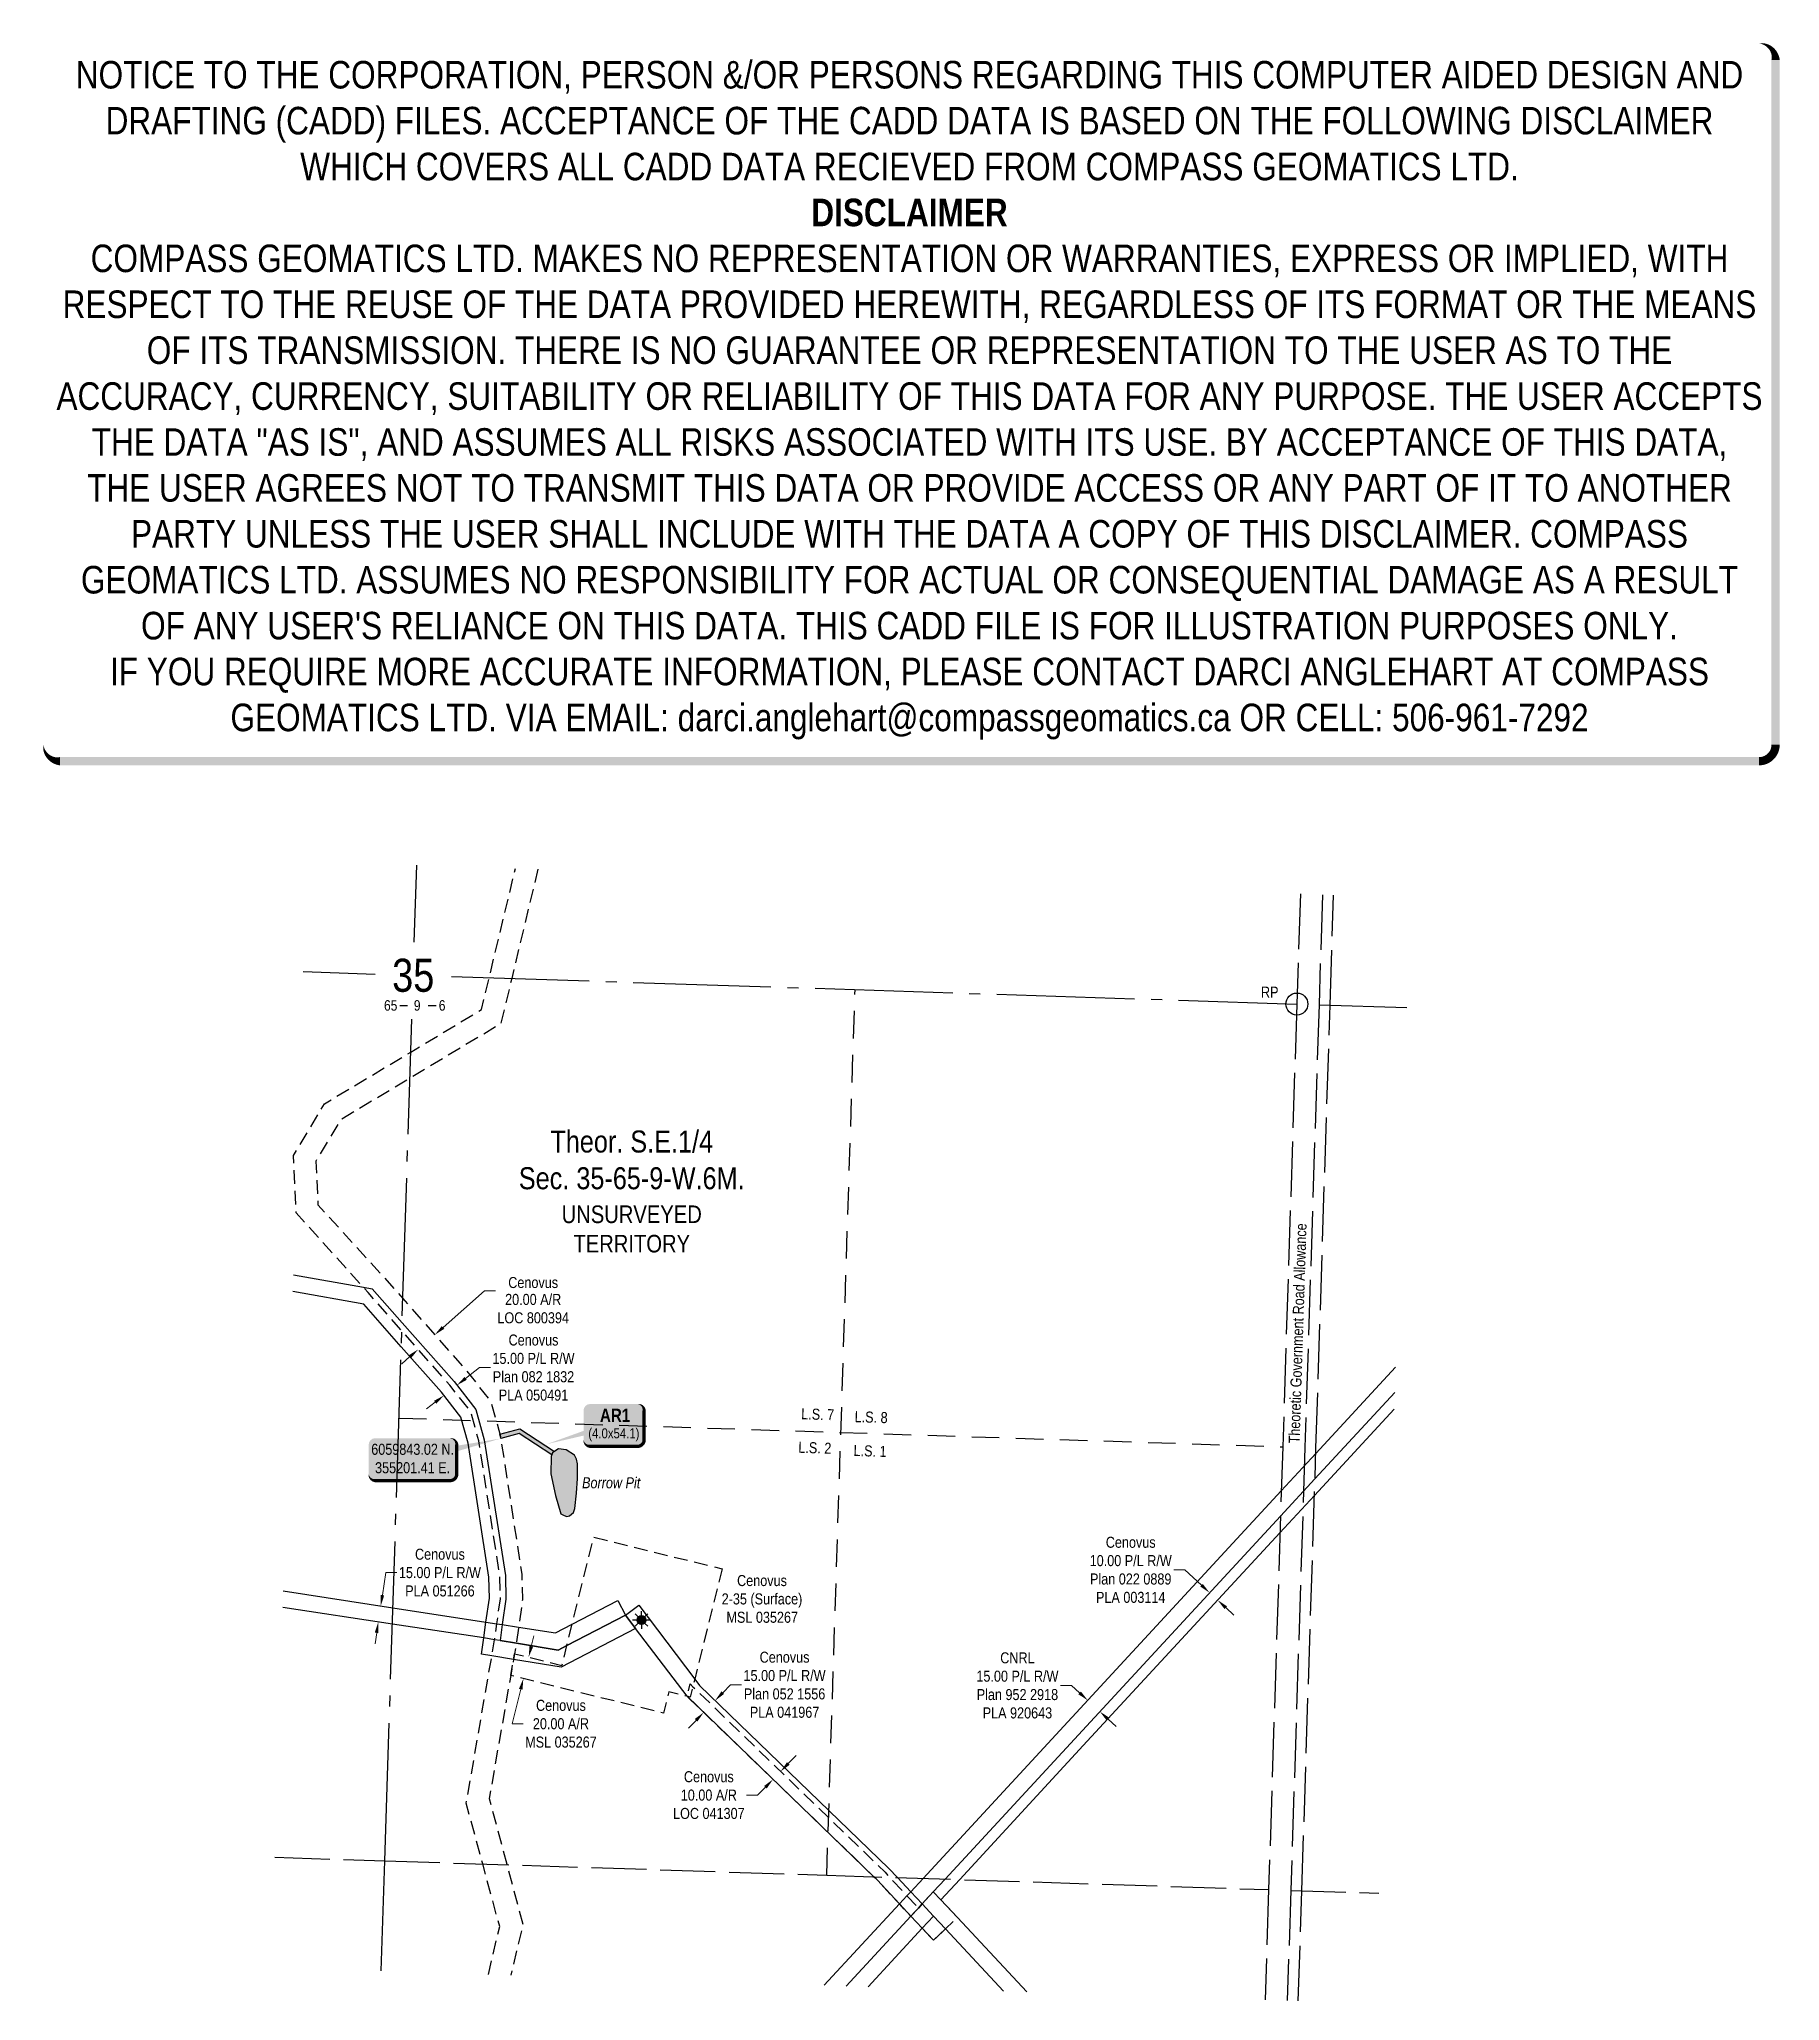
# Model space of a CAD drawing. Extents: x 354783 to 356362, y 6059333 to 6061113.
import ezdxf
from ezdxf.enums import TextEntityAlignment as Align

# ---------------------------------------------------------------- set-up
doc = ezdxf.new("R2010")
doc.units = 0
doc.header["$LTSCALE"] = 5
doc.header["$PDSIZE"] = 0.5
for name, pattern in [('foc-ACCESSROAD', [3.75, 2.5, -1.25]), ('foc-LSD', [8, 5, -3]), ('foc-QUARTERLINE', [33, 25, -3, 2, -3]), ('foc-UNSURVEYED', [12.5, 10, -2.5])]:
    doc.linetypes.add(name, pattern=pattern)
doc.layers.get('Defpoints').update_dxf_attribs({"color": 9})
for name, color, linetype in [('10', 1, 'Continuous'), ('35', 37, 'Continuous'), ('9', 3, 'Continuous'), ('AS-DRILL-T', 8, 'Continuous'), ('C-RW', 13, 'Continuous'), ('C-SYMBOL', 7, 'Continuous'), ('DETAIL-T', 7, 'Continuous'), ('F-AR', 190, 'foc-ACCESSROAD'), ('F-RW', 190, 'Continuous'), ('F-WS', 190, 'foc-ACCESSROAD'), ('L-ROAD-T', 7, 'Continuous'), ('L-SECLBL', 7, 'Continuous'), ('L-SECQ', 8, 'foc-QUARTERLINE'), ('L-SECTION-LSD', 7, 'foc-LSD'), ('L-UNS-T', 3, 'Continuous'), ('L-USEC', 7, 'foc-UNSURVEYED'), ('P-TEMP-BLOCKS', 250, 'Continuous'), ('P-TEMP-BLUE', 146, 'Continuous'), ('T-WATER', 160, 'Continuous'), ('T-WATER-H', 133, 'Continuous'), ('T-WATER-T', 170, 'Continuous')]:
    doc.layers.add(name, color=color, linetype=linetype)
for name, color, linetype, lineweight in [('C-RW-T', 13, 'Continuous', 9), ('F-AR-T', 190, 'Continuous', 9), ('F-RW-T', 190, 'Continuous', 9), ('F-WS-T', 190, 'Continuous', 9)]:
    doc.layers.add(name, color=color, linetype=linetype, lineweight=lineweight)
doc.layers.add('DISCLAIMER', color=7, linetype='Continuous', plot=False)
doc.layers.add('P-TEMP-BLUE-H', color=7, linetype='Continuous', true_color=0x99e6ff)
doc.styles.add('100L', font='ARIALN.TTF', dxfattribs={"height": 11})
doc.styles.add('175L', font='ARIALN.TTF', dxfattribs={"height": 20})
doc.styles.add('80', font='ARIALN.TTF', dxfattribs={"height": 10})
doc.styles.add('80CG', font='ARIALN.TTF', dxfattribs={"height": 10})
doc.styles.add('80L', font='ARIALN.TTF', dxfattribs={"height": 10})
doc.styles.add('BOLD', font='ARIALNB.TTF')
doc.styles.add('SIMPLEX', font='ARIALN.TTF')
doc.dimstyles.new('Compass 5 000', dxfattribs={"dimscale": 5, "dimtxt": 9, "dimasz": 2, "dimexe": 0.2, "dimexo": 0.0625, "dimgap": 0.5, "dimtad": 0, "dimtih": 1, "dimtoh": 1, "dimzin": 0, "dimdsep": 46, "dimtxsty": '80CG', "dimcen": 0.1, "dimse1": 1, "dimse2": 1, "dimclrd": 256, "dimclrt": 256, "dimaunit": 1, "dimadec": 4, "dimazin": 0, "dimtfac": 0.06, "dimtofl": 0, "dimtmove": 0, "dimatfit": 1, "dimfxl": 0.2, "dimtolj": 1, "dimtzin": 0, "dimlwd": -1, "dimarcsym": 0})

# ---------------------------------------------------------------- blocks, each defined once
blk = doc.blocks.new('RP')
at = {"layer": '35', "color": 3}
blk.add_circle((0, 0), 10, dxfattribs=at)
at = {"layer": '35', "color": 3, "style": '80'}
blk.add_attdef('RP_001', (-32.6, 5.8), '', height=10, dxfattribs=at)
blk = doc.blocks.new('L-SECLBL')
at = {"layer": '9', "color": 7}
for p, q in [((-5.1, -27.8), (-12.3, -27.8)), ((20.7, -27.8), (13.5, -27.8))]:
    blk.add_line(p, q, dxfattribs=at)
at = {"layer": '10', "color": 2, "style": 'SIMPLEX'}
blk.add_attdef('SEC', text='', height=30, dxfattribs=at).set_placement((0, 0), align=Align.MIDDLE)
at = {"layer": '10', "color": 5, "style": '80L'}
blk.add_attdef('TWP', text='', height=9.5, dxfattribs=at).set_placement((-14.4, -27.4), align=Align.MIDDLE_RIGHT)
blk.add_attdef('RGE', text='', height=9.5, dxfattribs=at).set_placement((3.6, -27.4), align=Align.MIDDLE_CENTER)
blk.add_attdef('MER', text='', height=9.5, dxfattribs=at).set_placement((23.2, -27.4), align=Align.MIDDLE_LEFT)
blk = doc.blocks.new('UT')
at = {"layer": 'L-UNS-T', "color": 3, "insert": (0, 0), "char_height": 16, "attachment_point": 5, "style": '80L'}
blk.add_mtext_dynamic_manual_height_columns('UNSURVEYED TERRITORY', width=126.414, gutter_width=47.5, heights=[0], dxfattribs=at)
blk = doc.blocks.new('*D381')
at = {"layer": 'Defpoints', "color": 0, "transparency": 16777216}
for p in [(355449.4, 6059546.6), (355442.4, 6059539.4), (355448.4, 6059533.6)]:
    blk.add_point(p, dxfattribs=at)
at = {"layer": 'F-AR-T', "transparency": 16777216}
for p, q in [((355462.3, 6059548), (355469.3, 6059555.2)), ((355441.5, 6059526.5), (355434.5, 6059519.3)), ((355434.5, 6059519.3), (355424.5, 6059519.3))]:
    blk.add_line(p, q, dxfattribs=at)
for points in [[(355461.1, 6059549.2), (355463.5, 6059546.9), (355455.4, 6059540.8)], [(355440.3, 6059527.6), (355442.7, 6059525.3), (355448.4, 6059533.6)]]:
    blk.add_solid(points, dxfattribs=at)
at = {"layer": 'F-AR-T', "transparency": 16777216, "insert": (355390.2, 6059519.3), "char_height": 10, "attachment_point": 5, "style": '80CG'}
blk.add_mtext('\\A1;Cenovus\\P10.00 A/R\\PLOC 041307', dxfattribs=at)
blk = doc.blocks.new('*D382')
at = {"layer": 'Defpoints', "color": 0, "transparency": 16777216}
for p in [(355244.6, 6059640.1), (355221.9, 6059625.1), (355239.8, 6059620.7)]:
    blk.add_point(p, dxfattribs=at)
at = {"layer": 'F-AR-T', "transparency": 16777216}
for p, q in [((355229.1, 6059654.3), (355231.5, 6059664)), ((355219.5, 6059615.4), (355217.1, 6059605.7)), ((355211.7, 6059584.1), (355217.1, 6059605.7)), ((355221.7, 6059584.1), (355211.7, 6059584.1))]:
    blk.add_line(p, q, dxfattribs=at)
for points in [[(355227.5, 6059654.7), (355230.7, 6059653.9), (355226.7, 6059644.6)], [(355217.9, 6059615.8), (355221.1, 6059615), (355221.9, 6059625.1)]]:
    blk.add_solid(points, dxfattribs=at)
at = {"layer": 'F-AR-T', "transparency": 16777216, "insert": (355256, 6059584.1), "char_height": 10, "attachment_point": 5, "style": '80CG'}
blk.add_mtext('\\A1;Cenovus\\P20.00 A/R\\PMSL 035267', dxfattribs=at)
blk = doc.blocks.new('*D383')
at = {"layer": 'Defpoints', "color": 0, "transparency": 16777216}
for p in [(355141.5, 6059937.2), (355146.3, 6059901.6), (355161.3, 6059914.8)]:
    blk.add_point(p, dxfattribs=at)
at = {"layer": 'F-AR-T', "transparency": 16777216}
for p, q in [((355149, 6059943.9), (355186.5, 6059977)), ((355186.5, 6059977), (355196.5, 6059977)), ((355119, 6059917.4), (355111.5, 6059910.8))]:
    blk.add_line(p, q, dxfattribs=at)
for points in [[(355147.9, 6059945.1), (355150.1, 6059942.6), (355141.5, 6059937.2)], [(355117.9, 6059918.6), (355120.1, 6059916.1), (355126.5, 6059924)]]:
    blk.add_solid(points, dxfattribs=at)
at = {"layer": 'F-AR-T', "transparency": 16777216, "char_height": 10, "attachment_point": 5, "style": '80CG'}
for s, insert in [('\\A1;Cenovus', (355230.8, 6059984.6)), ('\\A1;20.00 A/R\\PLOC 800394', (355230.8, 6059960.9))]:
    blk.add_mtext(s, dxfattribs=dict(at, insert=insert))
blk = doc.blocks.new('GAS')
h = blk.add_hatch(color=255)
h.dxf.hatch_style = 1
edge = h.paths.add_edge_path()
edge.add_arc((0, 0), 0.9, 0, 360)
for p, q in [((-0.81, 0), (-1.62, 0)), ((-0.57, 0.57), (-1.14, 1.14)), ((0, 0.81), (0, 1.62)), ((0.57, 0.57), (1.14, 1.14)), ((1.62, 0), (0.81, 0)), ((-0.57, -0.57), (-1.14, -1.14)), ((0, -0.81), (0, -1.62)), ((1.14, -1.14), (0.57, -0.57))]:
    blk.add_line(p, q)
blk.add_circle((0, 0), 0.8)
blk = doc.blocks.new('*U464')
at = {"true_color": 0x99e6ff}
h = blk.add_hatch(color=141, dxfattribs=at)
edge = h.paths.add_edge_path()
edge.add_line((-21.5, -20), (21.5, -20))
edge.add_arc((21.5, -14), 6, 270, 360)
edge.add_line((27.5, -14), (27.5, 12.5))
edge.add_arc((21.5, 12.5), 6, 0, 90)
edge.add_line((21.5, 18.5), (-21.5, 18.5))
edge.add_arc((-21.5, 12.5), 6, 90, 180)
edge.add_line((-27.5, 12.5), (-27.5, -14))
edge.add_arc((-21.5, -14), 6, 180, 270)
at = {"color": 250, "flags": 128}
blk.add_lwpolyline([(-21.5, -20, 3, 3, 0), (21.5, -20, 3, 3, 0.414214), (27.5, -14, 3, 3, 0), (27.5, 12.5, 3, 0, 0.414214), (21.5, 18.5, 0, 0, 0), (-21.5, 18.5, 0, 0, 0.414214), (-27.5, 12.5, 0, 0, 0), (-27.5, -14, 0, 3, 0.414214)], format="xyseb", close=True, dxfattribs=at)
at = {"flags": 128}
blk.add_lwpolyline([(-61, -18, 0, 7.5, 0), (0, 0, 0, 0, 0)], format="xyseb", dxfattribs=at)
at = {"color": 250}
for tag, p, height, style in [('TEMP_AREA_W1_001', (-9.2, 2.2), 12, 'BOLD'), ('ENTER_TEXT_001', (-30.7, -12.6), 9, '80')]:
    blk.add_attdef(tag, p, '', height=height, dxfattribs=dict(at, style=style))
blk = doc.blocks.new('*D470')
at = {"layer": 'Defpoints', "color": 0, "transparency": 16777216}
for p in [(355090.3, 6059676.6), (355141.3, 6059668.8), (355143.5, 6059683.2)]:
    blk.add_point(p, dxfattribs=at)
at = {"layer": 'F-RW-T', "transparency": 16777216}
for p, q in [((355094, 6059700.8), (355097.1, 6059721.3)), ((355097.1, 6059721.3), (355107.1, 6059721.3)), ((355088.8, 6059666.7), (355087.3, 6059656.8))]:
    blk.add_line(p, q, dxfattribs=at)
for points in [[(355092.3, 6059701.1), (355095.6, 6059700.6), (355092.5, 6059691)], [(355087.1, 6059667), (355090.4, 6059666.5), (355090.3, 6059676.6)]]:
    blk.add_solid(points, dxfattribs=at)
at = {"layer": 'F-RW-T', "transparency": 16777216, "insert": (355146.2, 6059721.3), "char_height": 10, "attachment_point": 5, "style": '80CG'}
blk.add_mtext('\\A1;Cenovus\\P15.00 P/L R/W\\PPLA 051266', dxfattribs=at)
blk = doc.blocks.new('*D471')
at = {"layer": 'Defpoints', "color": 0, "transparency": 16777216}
for p in [(355150.2, 6059881.8), (355161.6, 6059891.4), (355161.9, 6059891)]:
    blk.add_point(p, dxfattribs=at)
at = {"layer": 'F-RW-T', "transparency": 16777216}
for p, q in [((355169.5, 6059897.6), (355182.1, 6059907.4)), ((355182.1, 6059907.4), (355192.1, 6059907.4)), ((355142, 6059876), (355134.1, 6059869.9))]:
    blk.add_line(p, q, dxfattribs=at)
for points in [[(355140.9, 6059877.3), (355143, 6059874.7), (355149.9, 6059882.2)], [(355168.5, 6059898.9), (355170.5, 6059896.3), (355161.6, 6059891.4)]]:
    blk.add_solid(points, dxfattribs=at)
at = {"layer": 'F-RW-T', "transparency": 16777216, "insert": (355231.1, 6059907.4), "char_height": 10, "attachment_point": 5, "style": '80CG'}
blk.add_mtext('\\A1;Cenovus\\P15.00 P/L R/W\\PPlan 082 1832\\PPLA 050491', dxfattribs=at)
blk = doc.blocks.new('*D472')
at = {"layer": 'Defpoints', "color": 0, "transparency": 16777216}
for p in [(355843.7, 6059702), (355844.6, 6059703), (355851, 6059695.3)]:
    blk.add_point(p, dxfattribs=at)
at = {"layer": 'F-RW-T', "transparency": 16777216}
for p, q in [((355822.1, 6059723.8), (355812.1, 6059723.8)), ((355837.3, 6059709.8), (355822.1, 6059723.8)), ((355859.2, 6059689.5), (355866.6, 6059682.7))]:
    blk.add_line(p, q, dxfattribs=at)
for points in [[(355838.4, 6059711), (355836.2, 6059708.6), (355844.6, 6059703)], [(355860.4, 6059690.7), (355858.1, 6059688.3), (355851.9, 6059696.3)]]:
    blk.add_solid(points, dxfattribs=at)
at = {"layer": 'F-RW-T', "transparency": 16777216, "insert": (355773, 6059723.8), "char_height": 10, "attachment_point": 5, "style": '80CG'}
blk.add_mtext('\\A1;Cenovus\\P10.00 P/L R/W\\PPlan 022 0889\\PPLA 003114', dxfattribs=at)
blk = doc.blocks.new('*D473')
at = {"layer": 'C-RW-T', "transparency": 16777216}
for p, q in [((355719.3, 6059618.9), (355709.3, 6059618.9)), ((355726.6, 6059612.1), (355719.3, 6059618.9)), ((355752.4, 6059588.4), (355759.7, 6059581.6))]:
    blk.add_line(p, q, dxfattribs=at)
for points in [[(355727.8, 6059613.4), (355725.5, 6059610.9), (355734, 6059605.4)], [(355753.5, 6059589.6), (355751.2, 6059587.1), (355745, 6059595.2)]]:
    blk.add_solid(points, dxfattribs=at)
at = {"layer": 'Defpoints', "color": 0, "transparency": 16777216}
for p in [(355728, 6059598.9), (355734, 6059605.4), (355739, 6059588.7)]:
    blk.add_point(p, dxfattribs=at)
at = {"layer": 'C-RW-T', "transparency": 16777216, "insert": (355670.2, 6059618.9), "char_height": 10, "attachment_point": 5, "style": '80CG'}
blk.add_mtext('\\A1;CNRL\\P15.00 P/L R/W\\PPlan 952 2918\\PPLA 920643', dxfattribs=at)
blk = doc.blocks.new('*D474')
at = {"layer": 'Defpoints', "color": 0, "transparency": 16777216}
for p in [(355385.5, 6059594.4), (355418.5, 6059583.3), (355408.1, 6059572.6)]:
    blk.add_point(p, dxfattribs=at)
at = {"layer": 'F-RW-T', "transparency": 16777216}
for p, q in [((355402.8, 6059612.3), (355409.8, 6059619.5)), ((355409.8, 6059619.5), (355419.8, 6059619.5)), ((355378.6, 6059587.2), (355371.6, 6059580))]:
    blk.add_line(p, q, dxfattribs=at)
for points in [[(355401.6, 6059613.5), (355404, 6059611.2), (355395.9, 6059605.1)], [(355377.4, 6059588.4), (355379.8, 6059586.1), (355385.5, 6059594.4)]]:
    blk.add_solid(points, dxfattribs=at)
at = {"layer": 'F-RW-T', "transparency": 16777216, "insert": (355458.9, 6059619.5), "char_height": 10, "attachment_point": 5, "style": '80CG'}
blk.add_mtext('\\A1;Cenovus\\P15.00 P/L R/W\\PPlan 052 1556\\PPLA 041967', dxfattribs=at)
blk = doc.blocks.new('*U475')
h = blk.add_hatch(color=254)
edge = h.paths.add_edge_path()
edge.add_line((-34, -20), (34, -20))
edge.add_arc((34, -14), 6, 270, 360)
edge.add_line((40, -14), (40, 12.5))
edge.add_arc((34, 12.5), 6, 0, 90)
edge.add_line((34, 18.5), (-34, 18.5))
edge.add_arc((-34, 12.5), 6, 90, 180)
edge.add_line((-40, 12.5), (-40, -14))
edge.add_arc((-34, -14), 6, 180, 270)
at = {"color": 1, "flags": 128}
blk.add_lwpolyline([(-34, -20, 3, 3, 0), (34, -20, 3, 3, 0.414214), (40, -14, 3, 3, 0), (40, 12.5, 3, 0, 0.414214), (34, 18.5, 0, 0, 0), (-34, 18.5, 0, 0, 0.414214), (-40, 12.5, 0, 0, 0), (-40, -14, 0, 3, 0.414214)], format="xyseb", close=True, dxfattribs=at)
blk.add_lwpolyline([(79.9, 18.2, 0, 10, 0), (0, 0, 5, 5, 0)], format="xyseb", dxfattribs=at)
at = {"color": 1, "style": '80'}
blk.add_attdef('ENTER_TEXT_001', (-36.3, -5), '', height=10, dxfattribs=at)
blk = doc.blocks.new('Disclaimer_Legal')
at = {"layer": 'DISCLAIMER', "color": 254, "flags": 128}
blk.add_lwpolyline([(-3612.9, -1104.6, 37.5, 37.5, 0), (4096.1, -1104.6, 37.5, 37.5, 0.414214), (4171.1, -1029.6, 37.5, 37.5, 0), (4171.1, 2078.7, 37.5, 0, 0.414214), (4096.1, 2153.7, 0, 0, 0), (-3612.9, 2153.7, 0, 0, 0.414214), (-3687.9, 2078.7, 0, 0, 0), (-3687.9, -1029.6, 0, 37.5, 0.414214)], format="xyseb", close=True, dxfattribs=at)
at = {"layer": 'DISCLAIMER', "color": 254, "insert": (241.6, 533.9), "char_height": 125, "width": 7717.568, "attachment_point": 5, "style": '80'}
blk.add_mtext('NOTICE TO THE CORPORATION, PERSON &/OR PERSONS REGARDING THIS COMPUTER AIDED DESIGN AND DRAFTING (CADD) FILES. ACCEPTANCE OF THE CADD DATA IS BASED ON THE FOLLOWING DISCLAIMER WHICH COVERS ALL CADD DATA RECIEVED FROM COMPASS GEOMATICS LTD.\\P{\\fArial Narrow|b1|i0|c0|p34;DISCLAIMER}\\PCOMPASS GEOMATICS LTD. MAKES NO REPRESENTATION OR WARRANTIES, EXPRESS OR IMPLIED, WITH RESPECT TO THE REUSE OF THE DATA PROVIDED HEREWITH, REGARDLESS OF ITS FORMAT OR THE MEANS OF ITS TRANSMISSION. THERE IS NO GUARANTEE OR REPRESENTATION TO THE USER AS TO THE ACCURACY, CURRENCY, SUITABILITY OR RELIABILITY OF THIS DATA FOR ANY PURPOSE. THE USER ACCEPTS THE DATA "AS IS", AND ASSUMES ALL RISKS ASSOCIATED WITH ITS USE. BY ACCEPTANCE OF THIS DATA, THE USER AGREES NOT TO TRANSMIT THIS DATA OR PROVIDE ACCESS OR ANY PART OF IT TO ANOTHER PARTY UNLESS THE USER SHALL INCLUDE WITH THE DATA A COPY OF THIS DISCLAIMER. COMPASS GEOMATICS LTD. ASSUMES NO RESPONSIBILITY FOR ACTUAL OR CONSEQUENTIAL DAMAGE AS A RESULT OF ANY USER\'S RELIANCE ON THIS DATA. THIS CADD FILE IS FOR ILLUSTRATION PURPOSES ONLY.\\PIF YOU REQUIRE MORE ACCURATE INFORMATION, PLEASE CONTACT DARCI ANGLEHART AT COMPASS GEOMATICS LTD. VIA EMAIL: darci.anglehart@compassgeomatics.ca OR CELL: 506-961-7292', dxfattribs=at)

msp = doc.modelspace()

# ---------------------------------------------------------------- hatches: boundary and pattern name
at = {"layer": 'P-TEMP-BLUE-H'}
h = msp.add_hatch(color=256, dxfattribs=at)
h.dxf.hatch_style = 1
h.paths.add_polyline_path([(355247.654, 6059828.183), (355218.131, 6059847.554), (355201.414, 6059843.024), (355201.106, 6059845.012), (355200.577, 6059846.94), (355218.821, 6059851.884), (355250.135, 6059831.338), (355248.361, 6059830.111)])
at = {"layer": 'T-WATER-H'}
h = msp.add_hatch(color=256, dxfattribs=at)
h.dxf.hatch_style = 1
h.paths.add_polyline_path([(355246.758, 6059811.116), (355250.995, 6059791.434), (355256.033, 6059774.727), (355259.01, 6059773.125), (355261.415, 6059772.324), (355263.82, 6059772.896), (355267.369, 6059775.757), (355268.629, 6059779.533), (355270.003, 6059793.493), (355270.919, 6059806.882), (355271.034, 6059820.041), (355270.232, 6059824.389), (355268.171, 6059828.051), (355260.842, 6059832.743), (355253.857, 6059833.658), (355251.338, 6059832.171), (355248.361, 6059830.111), (355247.101, 6059826.678)])

# ---------------------------------------------------------------- linework, layer by layer
at = {"layer": 'F-AR', "flags": 128}
for points in [[(355190.203, 6059356.623), (355200.411, 6059399.929), (355185.013, 6059456.809), (355170.096, 6059511.916), (355193.266, 6059645.653), (355195.819, 6059660.4), (355197.844, 6059674.84), (355201.039, 6059697.629), (355200.562, 6059718.179), (355181.522, 6059840.821), (355174.32, 6059867.083), (355155.244, 6059891.47), (355111.615, 6059940.914), (355081.04, 6059975.565), (355076.756, 6059980.317), (355015.834, 6060047.9), (355013.23, 6060099.837), (355041.438, 6060146.898), (355119.729, 6060193.862), (355183.945, 6060232.384), (355190.901, 6060261.35), (355214.744, 6060360.635)], [(355235.115, 6060359.97), (355211.296, 6060260.684), (355201.428, 6060219.554), (355118.967, 6060170.088), (355056.015, 6060132.325), (355033.504, 6060094.769), (355035.491, 6060055.136), (355096.033, 6059988.794), (355112.551, 6059970.075), (355170.629, 6059904.256), (355192.541, 6059876.241), (355201.106, 6059845.012), (355220.521, 6059719.953), (355221.066, 6059696.465), (355217.608, 6059671.801), (355215.568, 6059657.31), (355213.888, 6059647.713), (355212.967, 6059642.452), (355210.43, 6059627.971), (355190.857, 6059516.194), (355206.95, 6059456.092), (355221.44, 6059401.991), (355210.588, 6059355.958)]]:
    msp.add_lwpolyline(points, dxfattribs=at)
msp.add_lwpolyline([(355580.306, 6059416.85), (355573.522, 6059409.469), (355563.191, 6059420.505), (355542.947, 6059442.364), (355539.983, 6059445.219), (355370.392, 6059609.022), (355373.166, 6059620.242), (355375.734, 6059617.762), (355550.093, 6059449.361), (355554.355, 6059444.75), (355569.996, 6059427.87), (355570.508, 6059427.318), (355580.306, 6059416.85)], close=True, dxfattribs=at)
at = {"layer": 'F-RW'}
for points in [[(355013.215, 6059991.748), (355076.756, 6059980.317), (355084.788, 6059978.872), (355111.849, 6059948.205), (355159.091, 6059894.666), (355178.875, 6059869.372), (355186.418, 6059841.869), (355205.552, 6059718.623), (355206.046, 6059697.338), (355202.785, 6059674.08), (355200.759, 6059659.632), (355215.568, 6059657.31), (355253.575, 6059651.056), (355261.393, 6059655.125), (355314.43, 6059682.73), (355323.648, 6059670.588), (355256.085, 6059635.446), (355212.967, 6059642.452), (355193.266, 6059645.653), (355183.874, 6059647.18), (355185.954, 6059662.049), (355187.962, 6059676.36), (355191.03, 6059698.223), (355190.594, 6059717.294), (355171.75, 6059838.742), (355165.231, 6059862.522), (355147.578, 6059885.099), (355111.149, 6059926.392), (355077.031, 6059965.067), (355012.731, 6059976.643)], [(355657.678, 6059341.374), (355604.953, 6059397.866), (355594.024, 6059409.586), (355583.762, 6059420.603), (355593.895, 6059431.591), (355604.557, 6059443.113), (355908.934, 6059772.6), (355940.194, 6059806.439), (356012.53, 6059884.74)], [(356012.049, 6059869.652), (355939.713, 6059791.364), (355908.453, 6059757.53), (355729.865, 6059564.244), (355617.868, 6059442.68), (355600.777, 6059424.259), (355615.881, 6059408.111), (355678.782, 6059340.685)], [(355004.01, 6059704.651), (355103.545, 6059689.343), (355187.962, 6059676.36), (355197.844, 6059674.84), (355202.785, 6059674.08), (355217.608, 6059671.801), (355251.066, 6059666.655), (355266.189, 6059674.527), (355307.507, 6059696.032), (355314.43, 6059682.73), (355261.393, 6059655.125), (355253.575, 6059651.056), (355215.568, 6059657.31), (355200.759, 6059659.632), (355195.819, 6059660.4), (355185.954, 6059662.049), (355103.074, 6059674.651), (355003.534, 6059689.788)], [(355514.892, 6059346.032), (355573.522, 6059409.469), (355580.306, 6059416.85), (355583.762, 6059420.603), (355594.024, 6059409.586), (355583.773, 6059398.52), (355534.678, 6059345.386)]]:
    msp.add_lwpolyline(points, dxfattribs=at)
msp.add_lwpolyline([(355604.953, 6059397.866), (355594, 6059387.597), (355583.773, 6059398.52), (355573.522, 6059409.469), (355563.191, 6059420.505), (355542.947, 6059442.364), (355539.983, 6059445.219), (355370.392, 6059609.022), (355323.648, 6059670.588), (355314.43, 6059682.73), (355326.593, 6059691.9), (355377.403, 6059624.513), (355381.578, 6059618.977), (355553.508, 6059452.862), (355561.335, 6059444.523), (355573.427, 6059431.661), (355583.762, 6059420.603), (355594.024, 6059409.586), (355604.953, 6059397.866)], close=True, dxfattribs=at)
at = {"layer": 'F-WS', "flags": 128}
for points in [[(355402.182, 6059724.744), (355377.403, 6059624.513), (355375.734, 6059617.762), (355373.39, 6059608.281), (355370.392, 6059609.022), (355353.979, 6059613.08), (355349.181, 6059593.67), (355210.43, 6059627.971), (355212.967, 6059642.452), (355213.888, 6059647.713), (355256.93, 6059637.074), (355261.393, 6059655.125), (355266.189, 6059674.527), (355285.72, 6059753.536), (355402.182, 6059724.744)], [(355604.953, 6059397.866), (355594, 6059387.597), (355583.773, 6059398.52), (355573.522, 6059409.469), (355580.306, 6059416.85), (355583.762, 6059420.603), (355593.895, 6059431.591), (355600.777, 6059424.259), (355615.881, 6059408.111), (355604.953, 6059397.866)]]:
    msp.add_lwpolyline(points, close=True, dxfattribs=at)
at = {"layer": 'L-SECQ'}
for p, q in [((355122.929, 6060293.588), (355125.173, 6060363.558)), ((355022.035, 6060266.858), (355087.506, 6060264.725)), ((355156.752, 6060262.468), (355923.754, 6060237.473)), ((355096.179, 6059459.714), (355120.684, 6060223.625)), ((355943.855, 6060236.82), (356023.672, 6060234.229)), ((355092.978, 6059359.795), (355096.179, 6059459.714))]:
    msp.add_line(p, q, dxfattribs=at)
at = {"layer": 'L-SECTION-LSD'}
for p, q in [((355497.152, 6059446.633), (355522.867, 6060250.537)), ((355109.072, 6059861.642), (355910.939, 6059835.514))]:
    msp.add_line(p, q, dxfattribs=at)
at = {"layer": 'L-USEC'}
for p, q in [((355926.943, 6060337.394), (355923.754, 6060237.473)), ((355947.043, 6060336.738), (355943.855, 6060236.831)), ((355953.905, 6060236.494), (355957.094, 6060336.41)), ((355923.754, 6060237.473), (355910.939, 6059835.514)), ((355943.855, 6060236.832), (355931.04, 6059834.873)), ((355941.088, 6059834.534), (355953.905, 6060236.494)), ((355910.939, 6059835.514), (355898.125, 6059433.553)), ((355931.04, 6059834.873), (355918.226, 6059432.913)), ((355928.274, 6059432.575), (355941.088, 6059834.534)), ((354996.261, 6059462.964), (355096.179, 6059459.714)), ((355096.179, 6059459.714), (355497.152, 6059446.633)), ((355497.152, 6059446.633), (355898.125, 6059433.553)), ((355898.125, 6059433.553), (355894.941, 6059333.634)), ((355918.226, 6059432.913), (355915.041, 6059332.978)), ((355918.225, 6059432.901), (355998.042, 6059430.309)), ((355925.09, 6059332.651), (355928.274, 6059432.575))]:
    msp.add_line(p, q, dxfattribs=at)
at = {"layer": 'P-TEMP-BLUE'}
msp.add_lwpolyline([(355247.654, 6059828.183), (355218.131, 6059847.554), (355201.414, 6059843.024), (355201.106, 6059845.012), (355200.577, 6059846.94), (355218.821, 6059851.884), (355250.135, 6059831.338), (355248.361, 6059830.111)], close=True, dxfattribs=at)
at = {"layer": 'T-WATER', "flags": 128}
msp.add_lwpolyline([(355246.758, 6059811.116), (355250.995, 6059791.434), (355256.033, 6059774.727), (355259.01, 6059773.125), (355261.415, 6059772.324), (355263.82, 6059772.896), (355267.369, 6059775.757), (355268.629, 6059779.533), (355270.003, 6059793.493), (355270.919, 6059806.882), (355271.034, 6059820.041), (355270.232, 6059824.389), (355268.171, 6059828.051), (355260.842, 6059832.743), (355253.857, 6059833.658), (355251.338, 6059832.171), (355248.361, 6059830.111), (355247.101, 6059826.678)], close=True, dxfattribs=at)

# ---------------------------------------------------------------- block references
at = {"layer": '35', "color": 2, "xscale": 0.999706, "yscale": 0.999706, "zscale": 0.999706}
msp.add_blockref('RP', (355923.754, 6060237.473), dxfattribs=at).add_auto_attribs({'RP_001': 'RP'})
at = {"layer": 'AS-DRILL-T', "color": 5, "xscale": 4.998530000000009, "yscale": 4.998530000000009, "zscale": 4.998530000000009}
msp.add_blockref('GAS', (355329.069, 6059678.267), dxfattribs=at)
at = {"layer": 'DETAIL-T'}
ref = msp.add_blockref('*U475', (355121.497, 6059824.848), dxfattribs=dict(at, xscale=0.999706, yscale=0.999706, zscale=0.999706))
ref.add_attrib('ENTER_TEXT_001', '6059843.02 N.', (355083.865, 6059828.269), dxfattribs={"layer": '0', "color": 1, "height": 9.99706, "style": '80'})
ref.add_attrib('ENTER_TEXT_002', '355201.41 E.', (355087.336, 6059811.566), dxfattribs={"layer": '0', "color": 1, "height": 9.99706, "style": '80'})
at = {"layer": 'DISCLAIMER', "color": 5, "xscale": 0.2, "yscale": 0.2, "zscale": 0.2}
msp.add_blockref('Disclaimer_Legal', (355523.949, 6060678.799), dxfattribs=at)
at = {"layer": 'L-SECLBL', "xscale": 0.999706, "yscale": 0.999706, "zscale": 0.999706}
msp.add_blockref('L-SECLBL', (355121.967, 6060263.602), dxfattribs=at).add_auto_attribs({'SEC': '35', 'TWP': '65', 'RGE': '9', 'MER': '6'})
at = {"layer": 'L-UNS-T', "xscale": 0.999706, "yscale": 0.999706, "zscale": 0.999706}
msp.add_blockref('UT', (355320.233, 6060033.169), dxfattribs=at)
at = {"layer": 'P-TEMP-BLOCKS'}
ref = msp.add_blockref('*U464', (355304.001, 6059855.915), dxfattribs=dict(at, xscale=0.999706, yscale=0.999706, zscale=0.999706))
ref.add_attrib('TEMP_AREA_W1_001', 'AR1', (355291.378, 6059858.159), dxfattribs={"layer": '0', "color": 250, "height": 11.9965, "style": 'BOLD'})
ref.add_attrib('ENTER_TEXT_001', '(4.0x54.1)', (355280.798, 6059843.296), dxfattribs={"layer": '0', "color": 250, "height": 8.9974, "style": '80'})

# ---------------------------------------------------------------- texts
at = {"layer": 'C-SYMBOL', "color": 3, "insert": (355320.233, 6060122.657), "char_height": 19.99412, "width": 203.18254, "attachment_point": 2, "style": '175L'}
msp.add_mtext('Theor. S.E.1/4\\PSec. 35-65-9-W.6M.', dxfattribs=at)
at = {"layer": 'F-WS-T', "insert": (355401.639, 6059719.116), "char_height": 9.99706, "attachment_point": 1, "style": '80L'}
msp.add_mtext_dynamic_manual_height_columns('\\pi14.19998;Cenovus\\P\\pi0.21024;2-35 (Surface)\\P\\pi4.52684;MSL 035267', width=72.60934, gutter_width=49.985, heights=[0], dxfattribs=at)
at = {"layer": 'L-ROAD-T', "style": '80L'}
msp.add_text('Theoretic Government Road Allowance', height=9.99706, rotation=88.173905, dxfattribs=at).set_placement((355924.426, 6059938.516), align=Align.MIDDLE_CENTER)
at = {"layer": 'T-WATER-T', "insert": (355274.875, 6059807.877), "char_height": 9.99706, "attachment_point": 1, "style": '80L'}
msp.add_mtext_dynamic_manual_height_columns('\\pi0.29889;{\\fArial Narrow|b0|i1|c0|p34;Borrow Pit}', width=53.40626, gutter_width=49.985, heights=[0], dxfattribs=at)

# ---------------------------------------------------------------- dimensions: what is measured, and where the dimension line sits
at = {"layer": 'C-RW-T'}
dim = msp.add_aligned_dim(p1=(355739.05, 6059588.701), p2=(355728.008, 6059598.902), distance=-8.78, text='CNRL\\P15.00 P/L R/W\\PPlan 952 2918\\PPLA 920643', dimstyle='Compass 5 000', dxfattribs=at)
dim.commit()
dim.dimension.update_dxf_attribs({"geometry": '*D473', "text_midpoint": (355670.193, 6059618.923)})
at = {"layer": 'F-AR-T'}
for base, p1, p2, angle, text, picture, middle in [((355141.528, 6059937.235), (355146.34, 6059901.561), (355161.333, 6059914.791), 41.425116, 'Cenovus\\X20.00 A/R\\PLOC 800394', '*D383', (355230.829, 6059976.952)), ((355448.43, 6059533.648), (355449.389, 6059546.623), (355442.443, 6059539.431), 225.994559, 'Cenovus\\X10.00 A/R\\PLOC 041307', '*D381', (355390.232, 6059519.262))]:
    dim = msp.add_linear_dim(base=base, p1=p1, p2=p2, angle=angle, text=text, dimstyle='Compass 5 000', dxfattribs=at)
    dim.commit()
    dim.dimension.update_dxf_attribs({"geometry": picture, "text_midpoint": middle, "dimtype": 161})
dim = msp.add_linear_dim(base=(355221.886, 6059625.139), p1=(355244.554, 6059640.133), p2=(355239.755, 6059620.722), angle=256.114102, text='Cenovus\\P20.00 A/R\\PMSL 035267', dimstyle='Compass 5 000', override={"dimtmove": 1}, dxfattribs=at)
dim.commit()
dim.dimension.update_dxf_attribs({"geometry": '*D382', "text_midpoint": (355227.857, 6059584.123), "dimtype": 161})
at = {"layer": 'F-RW-T'}
for base, p1, p2, angle, text, picture, middle in [((355161.636, 6059891.411), (355150.154, 6059881.805), (355161.939, 6059891.024), 38.032081, 'Cenovus\\P15.00 P/L R/W\\PPlan 082 1832\\PPLA 050491', '*D471', (355231.149, 6059907.392)), ((355844.642, 6059703.004), (355850.989, 6059695.336), (355843.742, 6059702.031), 137.268575, 'Cenovus\\P10.00 P/L R/W\\PPlan 022 0889\\PPLA 003114', '*D472', (355773.004, 6059723.841)), ((355090.286, 6059676.596), (355143.479, 6059683.201), (355141.295, 6059668.84), 261.354315, 'Cenovus\\P15.00 P/L R/W\\PPLA 051266', '*D470', (355146.169, 6059721.323)), ((355385.53, 6059594.401), (355418.475, 6059583.328), (355408.108, 6059572.594), 225.994559, 'Cenovus\\P15.00 P/L R/W\\PPlan 052 1556\\PPLA 041967', '*D474', (355458.874, 6059619.521))]:
    dim = msp.add_linear_dim(base=base, p1=p1, p2=p2, angle=angle, text=text, dimstyle='Compass 5 000', dxfattribs=at)
    dim.commit()
    dim.dimension.update_dxf_attribs({"geometry": picture, "text_midpoint": middle, "dimtype": 161})

# ---------------------------------------------------------------- next in the draw order: texts
at = {"layer": 'L-SECTION-LSD', "attachment_point": 1, "rotation": 358.13372, "style": '100L', "bg_fill": 3, "box_fill_scale": 1.5, "bg_fill_color": 256, "bg_fill_transparency": 0}
for s, width, insert, char_height in [('\\pi2.29862;L.S. 7', 30.87139, (355471.911, 6059870.628), 9.99706), ('L.S. 8', 30.3922, (355522.689, 6059867.933), 9.9971), ('\\pi2.13983;L.S. 2', 30.64441, (355469.459, 6059840.194), 9.99706), ('L.S. 1', 29.98237, (355521.708, 6059837.254), 9.9971)]:
    msp.add_mtext_dynamic_manual_height_columns(s, width=width, gutter_width=54.984, heights=[0], dxfattribs=dict(at, insert=insert, char_height=char_height))

# ---------------------------------------------------------------- next in the draw order: linework, layer by layer
at = {"layer": 'C-RW'}
for points in [[(355494.988, 6059346.681), (355563.191, 6059420.505), (355569.996, 6059427.87), (355573.427, 6059431.661), (355584.683, 6059443.762), (355909.665, 6059795.534), (355940.925, 6059829.372), (356013.261, 6059907.67)], [(356012.53, 6059884.74), (355940.194, 6059806.439), (355908.934, 6059772.6), (355604.557, 6059443.113), (355593.895, 6059431.591), (355583.762, 6059420.603), (355580.306, 6059416.85), (355573.522, 6059409.469), (355514.892, 6059346.032)]]:
    msp.add_lwpolyline(points, dxfattribs=at)

doc.saveas('drawing.dxf')
